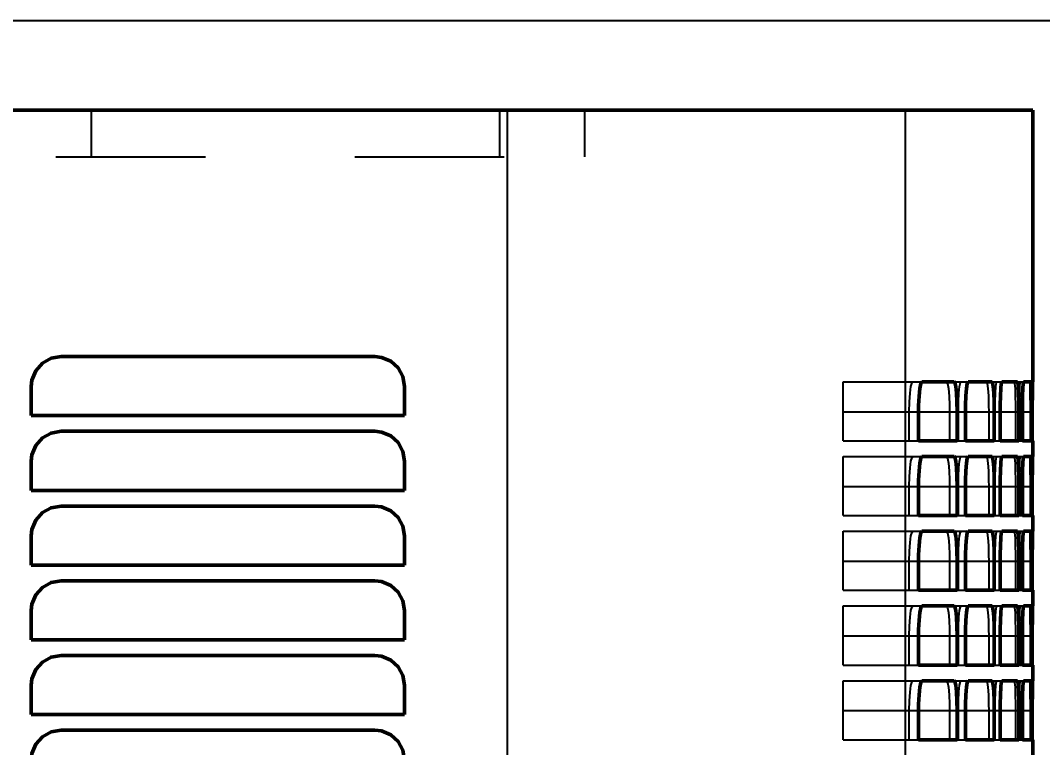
# Model space of a CAD drawing. Header units: inches. Extents: x -0.3 to 42.3, y 0 to 36.6.
# Drawn here: x 28.49 to 35.33, y 31.63 to 36.5 of the extents above; entities that cross this region are included whole.
import ezdxf

# ---------------------------------------------------------------- set-up
doc = ezdxf.new("R2010")
doc.units = ezdxf.units.IN
doc.header["$MEASUREMENT"] = 0
doc.linetypes.add('Dashed', pattern=[2, 1, -1])
for name, color, linetype, lineweight in [('AM_0', 7, 'Continuous', 50), ('AM_4', 3, 'Continuous', 25), ('AM_5', 3, 'Continuous', 25), ('AM_9', 6, 'Dashed', 25)]:
    doc.layers.add(name, color=color, linetype=linetype, lineweight=lineweight)
doc.dimstyles.get("Standard").update_dxf_attribs({"dimtxt": 0.18, "dimasz": 0.18, "dimexe": 0.18, "dimexo": 0.0625, "dimgap": 0.09, "dimtad": 0, "dimtih": 1, "dimtoh": 1, "dimdec": 4, "dimzin": 0, "dimdsep": 46, "dimtxsty": 'Standard', "dimcen": 0.09, "dimadec": 0, "dimazin": 0, "dimtfac": 1, "dimtdec": 4, "dimtofl": 0, "dimtmove": 0, "dimatfit": 3, "dimfxl": 1, "dimtolj": 1, "dimtzin": 0, "dimarcsym": 0})

# ---------------------------------------------------------------- blocks, each defined once
blk = doc.blocks.new('*D1')
at = {"layer": 'AM_5', "color": 0, "lineweight": -2}
for p, q in [((14.375, 36.5), (39.27, 36.5)), ((39.27, 34.5), (39.27, 24.2032)), ((39.27, 2), (39.27, 12.2968)), ((3.39, 0), (39.27, 0))]:
    blk.add_line(p, q, dxfattribs=at)
at = {"layer": 'AM_5', "color": 0}
for points in [[(39.6033, 34.5), (38.9367, 34.5), (39.27, 36.5)], [(38.9367, 2), (39.6033, 2), (39.27, 0)]]:
    blk.add_solid(points, dxfattribs=at)
at = {"layer": 'Defpoints', "color": 0}
for p in [(14.375, 36.5), (3.39, 0), (39.27, 0)]:
    blk.add_point(p, dxfattribs=at)
at = {"layer": 'AM_5', "color": 0, "insert": (39.27, 18.25), "char_height": 2, "attachment_point": 5, "rotation": 90}
blk.add_mtext('\\A1;36.5 in', dxfattribs=at)

msp = doc.modelspace()

# ---------------------------------------------------------------- linework, layer by layer
at = {"layer": 'AM_0'}
for p, q in [((-0.27, 35.9), (35.27, 35.9)), ((35.27, 35.9), (35.27, 34.081)), ((30.864, 34.25), (28.764, 34.25)), ((34.74364, 34.081), (34.52673, 34.081)), ((34.99698, 34.081), (34.83586, 34.081)), ((35.16774, 34.081), (35.06207, 34.081)), ((35.25626, 34.081), (35.20582, 34.081)), ((35.27, 34.081), (35.26742, 34.081)), ((28.564, 34.05), (28.564, 33.855)), ((31.064, 33.855), (31.064, 34.05)), ((34.50411, 33.881), (34.50411, 33.686)), ((34.76233, 33.686), (34.76233, 33.881)), ((34.81857, 33.881), (34.81857, 33.686)), ((35.01038, 33.686), (35.01038, 33.881)), ((35.05007, 33.881), (35.05007, 33.686)), ((35.17586, 33.686), (35.17586, 33.881)), ((35.19909, 33.881), (35.19909, 33.686)), ((35.25913, 33.686), (35.25913, 33.881)), ((35.26593, 33.881), (35.26593, 33.686)), ((28.564, 33.855), (31.064, 33.855)), ((30.864, 33.75), (28.764, 33.75)), ((34.50411, 33.686), (34.76233, 33.686)), ((34.81857, 33.686), (35.01038, 33.686)), ((35.05007, 33.686), (35.17586, 33.686)), ((35.19909, 33.686), (35.25913, 33.686)), ((35.26593, 33.686), (35.27, 33.686)), ((35.27, 33.686), (35.27, 33.581)), ((28.564, 33.55), (28.564, 33.355)), ((31.064, 33.355), (31.064, 33.55)), ((34.74364, 33.581), (34.52673, 33.581)), ((34.99698, 33.581), (34.83586, 33.581)), ((35.16774, 33.581), (35.06207, 33.581)), ((35.25626, 33.581), (35.20582, 33.581)), ((35.27, 33.581), (35.26742, 33.581)), ((28.564, 33.355), (31.064, 33.355)), ((34.50411, 33.381), (34.50411, 33.186)), ((34.76233, 33.186), (34.76233, 33.381)), ((34.81857, 33.381), (34.81857, 33.186)), ((35.01038, 33.186), (35.01038, 33.381)), ((35.05007, 33.381), (35.05007, 33.186)), ((35.17586, 33.186), (35.17586, 33.381)), ((35.19909, 33.381), (35.19909, 33.186)), ((35.25913, 33.186), (35.25913, 33.381)), ((35.26593, 33.381), (35.26593, 33.186)), ((30.864, 33.25), (28.764, 33.25)), ((34.50411, 33.186), (34.76233, 33.186)), ((34.81857, 33.186), (35.01038, 33.186)), ((35.05007, 33.186), (35.17586, 33.186)), ((35.19909, 33.186), (35.25913, 33.186)), ((35.26593, 33.186), (35.27, 33.186)), ((35.27, 33.186), (35.27, 33.081)), ((28.564, 33.05), (28.564, 32.855)), ((31.064, 32.855), (31.064, 33.05)), ((34.74364, 33.081), (34.52673, 33.081)), ((34.99698, 33.081), (34.83586, 33.081)), ((35.16774, 33.081), (35.06207, 33.081)), ((35.25626, 33.081), (35.20582, 33.081)), ((35.27, 33.081), (35.26742, 33.081)), ((28.564, 32.855), (31.064, 32.855)), ((34.50411, 32.881), (34.50411, 32.686)), ((34.76233, 32.686), (34.76233, 32.881)), ((34.81857, 32.881), (34.81857, 32.686)), ((35.01038, 32.686), (35.01038, 32.881)), ((35.05007, 32.881), (35.05007, 32.686)), ((35.17586, 32.686), (35.17586, 32.881)), ((35.19909, 32.881), (35.19909, 32.686)), ((35.25913, 32.686), (35.25913, 32.881)), ((35.26593, 32.881), (35.26593, 32.686)), ((30.864, 32.75), (28.764, 32.75)), ((34.50411, 32.686), (34.76233, 32.686)), ((34.81857, 32.686), (35.01038, 32.686)), ((35.05007, 32.686), (35.17586, 32.686)), ((35.19909, 32.686), (35.25913, 32.686)), ((35.26593, 32.686), (35.27, 32.686)), ((35.27, 32.686), (35.27, 32.581)), ((34.74364, 32.581), (34.52673, 32.581)), ((34.99698, 32.581), (34.83586, 32.581)), ((35.16774, 32.581), (35.06207, 32.581)), ((35.25626, 32.581), (35.20582, 32.581)), ((35.27, 32.581), (35.26742, 32.581)), ((28.564, 32.55), (28.564, 32.355)), ((31.064, 32.355), (31.064, 32.55)), ((34.50411, 32.381), (34.50411, 32.186)), ((34.76233, 32.186), (34.76233, 32.381)), ((34.81857, 32.381), (34.81857, 32.186)), ((35.01038, 32.186), (35.01038, 32.381)), ((35.05007, 32.381), (35.05007, 32.186)), ((35.17586, 32.186), (35.17586, 32.381)), ((35.19909, 32.381), (35.19909, 32.186)), ((35.25913, 32.186), (35.25913, 32.381)), ((35.26593, 32.381), (35.26593, 32.186)), ((28.564, 32.355), (31.064, 32.355)), ((30.864, 32.25), (28.764, 32.25)), ((34.50411, 32.186), (34.76233, 32.186)), ((34.81857, 32.186), (35.01038, 32.186)), ((35.05007, 32.186), (35.17586, 32.186)), ((35.19909, 32.186), (35.25913, 32.186)), ((35.26593, 32.186), (35.27, 32.186)), ((35.27, 32.186), (35.27, 32.081)), ((28.564, 32.05), (28.564, 31.855)), ((31.064, 31.855), (31.064, 32.05)), ((34.74364, 32.081), (34.52673, 32.081)), ((34.99698, 32.081), (34.83586, 32.081)), ((35.16774, 32.081), (35.06207, 32.081)), ((35.25626, 32.081), (35.20582, 32.081)), ((35.27, 32.081), (35.26742, 32.081)), ((28.564, 31.855), (31.064, 31.855)), ((34.50411, 31.881), (34.50411, 31.686)), ((34.76233, 31.686), (34.76233, 31.881)), ((34.81857, 31.881), (34.81857, 31.686)), ((35.01038, 31.686), (35.01038, 31.881)), ((35.05007, 31.881), (35.05007, 31.686)), ((35.17586, 31.686), (35.17586, 31.881)), ((35.19909, 31.881), (35.19909, 31.686)), ((35.25913, 31.686), (35.25913, 31.881)), ((35.26593, 31.881), (35.26593, 31.686)), ((30.864, 31.75), (28.764, 31.75)), ((34.50411, 31.686), (34.76233, 31.686)), ((34.81857, 31.686), (35.01038, 31.686)), ((35.05007, 31.686), (35.17586, 31.686)), ((35.19909, 31.686), (35.25913, 31.686)), ((35.26593, 31.686), (35.27, 31.686)), ((35.27, 31.686), (35.27, 31.581))]:
    msp.add_line(p, q, dxfattribs=at)
for points in [[(28.764, 34.25), (28.69758, 34.23865), (28.63864, 34.20584), (28.59399, 34.15534), (28.56869, 34.09307), (28.564, 34.05)], [(31.064, 34.05), (31.05284, 34.11588), (31.02066, 34.17433), (30.97099, 34.21897), (30.90912, 34.24484), (30.864, 34.25)], [(34.52673, 34.081), (34.51924, 34.06961), (34.51257, 34.03669), (34.5075, 33.98604), (34.50463, 33.92369), (34.50411, 33.881)], [(34.76233, 33.881), (34.76129, 33.94699), (34.75829, 34.00554), (34.75365, 34.05018), (34.74785, 34.07594), (34.74364, 34.081)], [(34.83586, 34.081), (34.83016, 34.06966), (34.82507, 34.03689), (34.82119, 33.98645), (34.81898, 33.92419), (34.81857, 33.881)], [(35.01038, 33.881), (35.00964, 33.94709), (35.00748, 34.00573), (35.00415, 34.05038), (34.99998, 34.07603), (34.99698, 34.081)], [(35.06207, 34.081), (35.05813, 34.06969), (35.0546, 34.03704), (35.0519, 33.98674), (35.05036, 33.92456), (35.05007, 33.881)], [(35.17586, 33.881), (35.17541, 33.94716), (35.17411, 34.00586), (35.17209, 34.05051), (35.16956, 34.07609), (35.16774, 34.081)], [(35.20582, 34.081), (35.20363, 34.06972), (35.20165, 34.03713), (35.20013, 33.98693), (35.19925, 33.9248), (35.19909, 33.881)], [(35.25913, 33.881), (35.25898, 33.9472), (35.25853, 34.00593), (35.25782, 34.05058), (35.25692, 34.07612), (35.25626, 34.081)], [(35.26742, 34.081), (35.26696, 34.06973), (35.26653, 34.03717), (35.26618, 33.98701), (35.26597, 33.9249), (35.26593, 33.881)], [(28.764, 33.75), (28.69758, 33.73865), (28.63864, 33.70584), (28.59399, 33.65534), (28.56869, 33.59307), (28.564, 33.55)], [(31.064, 33.55), (31.05284, 33.61588), (31.02066, 33.67433), (30.97099, 33.71897), (30.90912, 33.74484), (30.864, 33.75)], [(34.52673, 33.581), (34.51924, 33.56961), (34.51257, 33.53669), (34.5075, 33.48604), (34.50463, 33.42369), (34.50411, 33.381)], [(34.76233, 33.381), (34.76129, 33.44699), (34.75829, 33.50554), (34.75365, 33.55018), (34.74785, 33.57594), (34.74364, 33.581)], [(34.83586, 33.581), (34.83016, 33.56966), (34.82507, 33.53689), (34.82119, 33.48645), (34.81898, 33.42419), (34.81857, 33.381)], [(35.01038, 33.381), (35.00964, 33.44709), (35.00748, 33.50573), (35.00415, 33.55038), (34.99998, 33.57603), (34.99698, 33.581)], [(35.06207, 33.581), (35.05813, 33.56969), (35.0546, 33.53704), (35.0519, 33.48674), (35.05036, 33.42456), (35.05007, 33.381)], [(35.17586, 33.381), (35.17541, 33.44716), (35.17411, 33.50586), (35.17209, 33.55051), (35.16956, 33.57609), (35.16774, 33.581)], [(35.20582, 33.581), (35.20363, 33.56972), (35.20165, 33.53713), (35.20013, 33.48693), (35.19925, 33.4248), (35.19909, 33.381)], [(35.25913, 33.381), (35.25898, 33.4472), (35.25853, 33.50593), (35.25782, 33.55058), (35.25692, 33.57612), (35.25626, 33.581)], [(35.26742, 33.581), (35.26696, 33.56973), (35.26653, 33.53717), (35.26618, 33.48701), (35.26597, 33.4249), (35.26593, 33.381)], [(28.764, 33.25), (28.69758, 33.23865), (28.63864, 33.20584), (28.59399, 33.15534), (28.56869, 33.09307), (28.564, 33.05)], [(31.064, 33.05), (31.05284, 33.11588), (31.02066, 33.17433), (30.97099, 33.21897), (30.90912, 33.24484), (30.864, 33.25)], [(34.52673, 33.081), (34.51924, 33.06961), (34.51257, 33.03669), (34.5075, 32.98604), (34.50463, 32.92369), (34.50411, 32.881)], [(34.76233, 32.881), (34.76129, 32.94699), (34.75829, 33.00554), (34.75365, 33.05018), (34.74785, 33.07594), (34.74364, 33.081)], [(34.83586, 33.081), (34.83016, 33.06966), (34.82507, 33.03689), (34.82119, 32.98645), (34.81898, 32.92419), (34.81857, 32.881)], [(35.01038, 32.881), (35.00964, 32.94709), (35.00748, 33.00573), (35.00415, 33.05038), (34.99998, 33.07603), (34.99698, 33.081)], [(35.06207, 33.081), (35.05813, 33.06969), (35.0546, 33.03704), (35.0519, 32.98674), (35.05036, 32.92456), (35.05007, 32.881)], [(35.17586, 32.881), (35.17541, 32.94716), (35.17411, 33.00586), (35.17209, 33.05051), (35.16956, 33.07609), (35.16774, 33.081)], [(35.20582, 33.081), (35.20363, 33.06972), (35.20165, 33.03713), (35.20013, 32.98693), (35.19925, 32.9248), (35.19909, 32.881)], [(35.25913, 32.881), (35.25898, 32.9472), (35.25853, 33.00593), (35.25782, 33.05058), (35.25692, 33.07612), (35.25626, 33.081)], [(35.26742, 33.081), (35.26696, 33.06973), (35.26653, 33.03717), (35.26618, 32.98701), (35.26597, 32.9249), (35.26593, 32.881)], [(28.764, 32.75), (28.69758, 32.73865), (28.63864, 32.70584), (28.59399, 32.65534), (28.56869, 32.59307), (28.564, 32.55)], [(31.064, 32.55), (31.05284, 32.61588), (31.02066, 32.67433), (30.97099, 32.71897), (30.90912, 32.74484), (30.864, 32.75)], [(34.52673, 32.581), (34.51924, 32.56961), (34.51257, 32.53669), (34.5075, 32.48604), (34.50463, 32.42369), (34.50411, 32.381)], [(34.76233, 32.381), (34.76129, 32.44699), (34.75829, 32.50554), (34.75365, 32.55018), (34.74785, 32.57594), (34.74364, 32.581)], [(34.83586, 32.581), (34.83016, 32.56966), (34.82507, 32.53689), (34.82119, 32.48645), (34.81898, 32.42419), (34.81857, 32.381)], [(35.01038, 32.381), (35.00964, 32.44709), (35.00748, 32.50573), (35.00415, 32.55038), (34.99998, 32.57603), (34.99698, 32.581)], [(35.06207, 32.581), (35.05813, 32.56969), (35.0546, 32.53704), (35.0519, 32.48674), (35.05036, 32.42456), (35.05007, 32.381)], [(35.17586, 32.381), (35.17541, 32.44716), (35.17411, 32.50586), (35.17209, 32.55051), (35.16956, 32.57609), (35.16774, 32.581)], [(35.20582, 32.581), (35.20363, 32.56972), (35.20165, 32.53713), (35.20013, 32.48693), (35.19925, 32.4248), (35.19909, 32.381)], [(35.25913, 32.381), (35.25898, 32.4472), (35.25853, 32.50593), (35.25782, 32.55058), (35.25692, 32.57612), (35.25626, 32.581)], [(35.26742, 32.581), (35.26696, 32.56973), (35.26653, 32.53717), (35.26618, 32.48701), (35.26597, 32.4249), (35.26593, 32.381)], [(28.764, 32.25), (28.69758, 32.23865), (28.63864, 32.20584), (28.59399, 32.15534), (28.56869, 32.09307), (28.564, 32.05)], [(31.064, 32.05), (31.05284, 32.11588), (31.02066, 32.17433), (30.97099, 32.21897), (30.90912, 32.24484), (30.864, 32.25)], [(34.52673, 32.081), (34.51924, 32.06961), (34.51257, 32.03669), (34.5075, 31.98604), (34.50463, 31.92369), (34.50411, 31.881)], [(34.76233, 31.881), (34.76129, 31.94699), (34.75829, 32.00554), (34.75365, 32.05018), (34.74785, 32.07594), (34.74364, 32.081)], [(34.83586, 32.081), (34.83016, 32.06966), (34.82507, 32.03689), (34.82119, 31.98645), (34.81898, 31.92419), (34.81857, 31.881)], [(35.01038, 31.881), (35.00964, 31.94709), (35.00748, 32.00573), (35.00415, 32.05038), (34.99998, 32.07603), (34.99698, 32.081)], [(35.06207, 32.081), (35.05813, 32.06969), (35.0546, 32.03704), (35.0519, 31.98674), (35.05036, 31.92456), (35.05007, 31.881)], [(35.17586, 31.881), (35.17541, 31.94716), (35.17411, 32.00586), (35.17209, 32.05051), (35.16956, 32.07609), (35.16774, 32.081)], [(35.20582, 32.081), (35.20363, 32.06972), (35.20165, 32.03713), (35.20013, 31.98693), (35.19925, 31.9248), (35.19909, 31.881)], [(35.25913, 31.881), (35.25898, 31.9472), (35.25853, 32.00593), (35.25782, 32.05058), (35.25692, 32.07612), (35.25626, 32.081)], [(35.26742, 32.081), (35.26696, 32.06973), (35.26653, 32.03717), (35.26618, 31.98701), (35.26597, 31.9249), (35.26593, 31.881)], [(28.764, 31.75), (28.69758, 31.73865), (28.63864, 31.70584), (28.59399, 31.65534), (28.56869, 31.59307), (28.564, 31.55)], [(31.064, 31.55), (31.05284, 31.61588), (31.02066, 31.67433), (30.97099, 31.71897), (30.90912, 31.74484), (30.864, 31.75)]]:
    msp.add_lwpolyline(points, dxfattribs=at)
at = {"layer": 'AM_4'}
for p, q in [((31.7511, 35.9), (31.7511, 1.625)), ((34.41416, 35.9), (34.41416, 1.625)), ((34.50411, 33.881), (34.76233, 33.881)), ((34.81857, 33.881), (35.01038, 33.881)), ((35.05007, 33.881), (35.17586, 33.881)), ((35.19909, 33.881), (35.25913, 33.881)), ((34.50411, 33.381), (34.76233, 33.381)), ((34.81857, 33.381), (35.01038, 33.381)), ((35.05007, 33.381), (35.17586, 33.381)), ((35.19909, 33.381), (35.25913, 33.381)), ((34.50411, 32.881), (34.76233, 32.881)), ((34.81857, 32.881), (35.01038, 32.881)), ((35.05007, 32.881), (35.17586, 32.881)), ((35.19909, 32.881), (35.25913, 32.881)), ((34.50411, 32.381), (34.76233, 32.381)), ((34.81857, 32.381), (35.01038, 32.381)), ((35.05007, 32.381), (35.17586, 32.381)), ((35.19909, 32.381), (35.25913, 32.381)), ((34.50411, 31.881), (34.76233, 31.881)), ((34.81857, 31.881), (35.01038, 31.881)), ((35.05007, 31.881), (35.17586, 31.881)), ((35.19909, 31.881), (35.25913, 31.881))]:
    msp.add_line(p, q, dxfattribs=at)
at = {"layer": 'AM_9'}
for p, q in [((28.96834, 35.588), (28.96834, 35.9)), ((31.70209, 35.588), (31.70209, 35.9)), ((32.27, 35.588), (32.27, 35.9)), ((2.73, 35.588), (32.27, 35.588)), ((34, 33.686), (34, 34.081)), ((34, 34.081), (34.52673, 34.081)), ((34.74364, 34.081), (34.83586, 34.081)), ((34.99698, 34.081), (35.06207, 34.081)), ((35.16774, 34.081), (35.20582, 34.081)), ((35.25626, 34.081), (35.26742, 34.081)), ((34, 33.881), (34.50411, 33.881)), ((34.44226, 33.686), (34.44226, 33.881)), ((34.71185, 33.881), (34.71185, 33.686)), ((34.76233, 33.881), (34.81857, 33.881)), ((34.77091, 33.686), (34.77091, 33.881)), ((34.974, 33.881), (34.974, 33.686)), ((35.01038, 33.881), (35.05007, 33.881)), ((35.01649, 33.686), (35.01649, 33.881)), ((35.15351, 33.881), (35.15351, 33.686)), ((35.17586, 33.881), (35.19909, 33.881)), ((35.17953, 33.686), (35.17953, 33.881)), ((35.25075, 33.881), (35.25075, 33.686)), ((35.25913, 33.881), (35.26593, 33.881)), ((35.26035, 33.686), (35.26035, 33.881)), ((34, 33.686), (34.50411, 33.686)), ((34.76233, 33.686), (34.81857, 33.686)), ((35.01038, 33.686), (35.05007, 33.686)), ((35.17586, 33.686), (35.19909, 33.686)), ((35.25913, 33.686), (35.26593, 33.686)), ((34, 33.186), (34, 33.581)), ((34, 33.581), (34.52673, 33.581)), ((34.74364, 33.581), (34.83586, 33.581)), ((34.99698, 33.581), (35.06207, 33.581)), ((35.16774, 33.581), (35.20582, 33.581)), ((35.25626, 33.581), (35.26742, 33.581)), ((34, 33.381), (34.50411, 33.381)), ((34.44226, 33.186), (34.44226, 33.381)), ((34.71185, 33.381), (34.71185, 33.186)), ((34.76233, 33.381), (34.81857, 33.381)), ((34.77091, 33.186), (34.77091, 33.381)), ((34.974, 33.381), (34.974, 33.186)), ((35.01038, 33.381), (35.05007, 33.381)), ((35.01649, 33.186), (35.01649, 33.381)), ((35.15351, 33.381), (35.15351, 33.186)), ((35.17586, 33.381), (35.19909, 33.381)), ((35.17953, 33.186), (35.17953, 33.381)), ((35.25075, 33.381), (35.25075, 33.186)), ((35.25913, 33.381), (35.26593, 33.381)), ((35.26035, 33.186), (35.26035, 33.381)), ((34, 33.186), (34.50411, 33.186)), ((34.76233, 33.186), (34.81857, 33.186)), ((35.01038, 33.186), (35.05007, 33.186)), ((35.17586, 33.186), (35.19909, 33.186)), ((35.25913, 33.186), (35.26593, 33.186)), ((34, 32.686), (34, 33.081)), ((34, 33.081), (34.52673, 33.081)), ((34.74364, 33.081), (34.83586, 33.081)), ((34.99698, 33.081), (35.06207, 33.081)), ((35.16774, 33.081), (35.20582, 33.081)), ((35.25626, 33.081), (35.26742, 33.081)), ((34, 32.881), (34.50411, 32.881)), ((34.44226, 32.686), (34.44226, 32.881)), ((34.71185, 32.881), (34.71185, 32.686)), ((34.76233, 32.881), (34.81857, 32.881)), ((34.77091, 32.686), (34.77091, 32.881)), ((34.974, 32.881), (34.974, 32.686)), ((35.01038, 32.881), (35.05007, 32.881)), ((35.01649, 32.686), (35.01649, 32.881)), ((35.15351, 32.881), (35.15351, 32.686)), ((35.17586, 32.881), (35.19909, 32.881)), ((35.17953, 32.686), (35.17953, 32.881)), ((35.25075, 32.881), (35.25075, 32.686)), ((35.25913, 32.881), (35.26593, 32.881)), ((35.26035, 32.686), (35.26035, 32.881)), ((34, 32.686), (34.50411, 32.686)), ((34.76233, 32.686), (34.81857, 32.686)), ((35.01038, 32.686), (35.05007, 32.686)), ((35.17586, 32.686), (35.19909, 32.686)), ((35.25913, 32.686), (35.26593, 32.686)), ((34, 32.186), (34, 32.581)), ((34, 32.581), (34.52673, 32.581)), ((34.74364, 32.581), (34.83586, 32.581)), ((34.99698, 32.581), (35.06207, 32.581)), ((35.16774, 32.581), (35.20582, 32.581)), ((35.25626, 32.581), (35.26742, 32.581)), ((34, 32.381), (34.50411, 32.381)), ((34.44226, 32.186), (34.44226, 32.381)), ((34.71185, 32.381), (34.71185, 32.186)), ((34.76233, 32.381), (34.81857, 32.381)), ((34.77091, 32.186), (34.77091, 32.381)), ((34.974, 32.381), (34.974, 32.186)), ((35.01038, 32.381), (35.05007, 32.381)), ((35.01649, 32.186), (35.01649, 32.381)), ((35.15351, 32.381), (35.15351, 32.186)), ((35.17586, 32.381), (35.19909, 32.381)), ((35.17953, 32.186), (35.17953, 32.381)), ((35.25075, 32.381), (35.25075, 32.186)), ((35.25913, 32.381), (35.26593, 32.381)), ((35.26035, 32.186), (35.26035, 32.381)), ((34, 32.186), (34.50411, 32.186)), ((34.76233, 32.186), (34.81857, 32.186)), ((35.01038, 32.186), (35.05007, 32.186)), ((35.17586, 32.186), (35.19909, 32.186)), ((35.25913, 32.186), (35.26593, 32.186)), ((34, 31.686), (34, 32.081)), ((34, 32.081), (34.52673, 32.081)), ((34.74364, 32.081), (34.83586, 32.081)), ((34.99698, 32.081), (35.06207, 32.081)), ((35.16774, 32.081), (35.20582, 32.081)), ((35.25626, 32.081), (35.26742, 32.081)), ((34, 31.881), (34.50411, 31.881)), ((34.44226, 31.686), (34.44226, 31.881)), ((34.71185, 31.881), (34.71185, 31.686)), ((34.76233, 31.881), (34.81857, 31.881)), ((34.77091, 31.686), (34.77091, 31.881)), ((34.974, 31.881), (34.974, 31.686)), ((35.01038, 31.881), (35.05007, 31.881)), ((35.01649, 31.686), (35.01649, 31.881)), ((35.15351, 31.881), (35.15351, 31.686)), ((35.17586, 31.881), (35.19909, 31.881)), ((35.17953, 31.686), (35.17953, 31.881)), ((35.25075, 31.881), (35.25075, 31.686)), ((35.25913, 31.881), (35.26593, 31.881)), ((35.26035, 31.686), (35.26035, 31.881)), ((34, 31.686), (34.50411, 31.686)), ((34.76233, 31.686), (34.81857, 31.686)), ((35.01038, 31.686), (35.05007, 31.686)), ((35.17586, 31.686), (35.19909, 31.686)), ((35.25913, 31.686), (35.26593, 31.686))]:
    msp.add_line(p, q, dxfattribs=at)
for points in [[(34.44226, 33.881), (34.44359, 33.94686), (34.44739, 34.00529), (34.45324, 34.04993), (34.46051, 34.07583), (34.4658, 34.081)], [(34.69224, 34.081), (34.69879, 34.06964), (34.70457, 34.03681), (34.70893, 33.98628), (34.71139, 33.924), (34.71185, 33.881)], [(34.77091, 33.881), (34.77194, 33.94699), (34.7749, 34.00555), (34.77945, 34.05019), (34.78507, 34.07594), (34.78911, 34.081)], [(34.9597, 34.081), (34.96448, 34.06968), (34.96869, 34.03698), (34.97186, 33.98663), (34.97366, 33.92442), (34.974, 33.881)], [(35.01649, 33.881), (35.01723, 33.9471), (35.01934, 34.00574), (35.02258, 34.05039), (35.02657, 34.07603), (35.0294, 34.081)], [(35.14448, 34.081), (35.14751, 34.06971), (35.15016, 34.0371), (35.15216, 33.98686), (35.15329, 33.92471), (35.15351, 33.881)], [(35.17953, 33.881), (35.17997, 33.94716), (35.18123, 34.00587), (35.18315, 34.05052), (35.18551, 34.07609), (35.18716, 34.081)], [(35.24699, 34.081), (35.24827, 34.06972), (35.24938, 34.03716), (35.2502, 33.98699), (35.25066, 33.92487), (35.25075, 33.881)], [(35.26035, 33.881), (35.26049, 33.9472), (35.2609, 34.00593), (35.26151, 34.05058), (35.26223, 34.07612), (35.26273, 34.081)], [(34.44226, 33.381), (34.44359, 33.44686), (34.44739, 33.50529), (34.45324, 33.54993), (34.46051, 33.57583), (34.4658, 33.581)], [(34.69224, 33.581), (34.69879, 33.56964), (34.70457, 33.53681), (34.70893, 33.48628), (34.71139, 33.424), (34.71185, 33.381)], [(34.77091, 33.381), (34.77194, 33.44699), (34.7749, 33.50555), (34.77945, 33.55019), (34.78507, 33.57594), (34.78911, 33.581)], [(34.9597, 33.581), (34.96448, 33.56968), (34.96869, 33.53698), (34.97186, 33.48663), (34.97366, 33.42442), (34.974, 33.381)], [(35.01649, 33.381), (35.01723, 33.4471), (35.01934, 33.50574), (35.02258, 33.55039), (35.02657, 33.57603), (35.0294, 33.581)], [(35.14448, 33.581), (35.14751, 33.56971), (35.15016, 33.5371), (35.15216, 33.48686), (35.15329, 33.42471), (35.15351, 33.381)], [(35.17953, 33.381), (35.17997, 33.44716), (35.18123, 33.50587), (35.18315, 33.55052), (35.18551, 33.57609), (35.18716, 33.581)], [(35.24699, 33.581), (35.24827, 33.56972), (35.24938, 33.53716), (35.2502, 33.48699), (35.25066, 33.42487), (35.25075, 33.381)], [(35.26035, 33.381), (35.26049, 33.4472), (35.2609, 33.50593), (35.26151, 33.55058), (35.26223, 33.57612), (35.26273, 33.581)], [(34.44226, 32.881), (34.44359, 32.94686), (34.44739, 33.00529), (34.45324, 33.04993), (34.46051, 33.07583), (34.4658, 33.081)], [(34.69224, 33.081), (34.69879, 33.06964), (34.70457, 33.03681), (34.70893, 32.98628), (34.71139, 32.924), (34.71185, 32.881)], [(34.77091, 32.881), (34.77194, 32.94699), (34.7749, 33.00555), (34.77945, 33.05019), (34.78507, 33.07594), (34.78911, 33.081)], [(34.9597, 33.081), (34.96448, 33.06968), (34.96869, 33.03698), (34.97186, 32.98663), (34.97366, 32.92442), (34.974, 32.881)], [(35.01649, 32.881), (35.01723, 32.9471), (35.01934, 33.00574), (35.02258, 33.05039), (35.02657, 33.07603), (35.0294, 33.081)], [(35.14448, 33.081), (35.14751, 33.06971), (35.15016, 33.0371), (35.15216, 32.98686), (35.15329, 32.92471), (35.15351, 32.881)], [(35.17953, 32.881), (35.17997, 32.94716), (35.18123, 33.00587), (35.18315, 33.05052), (35.18551, 33.07609), (35.18716, 33.081)], [(35.24699, 33.081), (35.24827, 33.06972), (35.24938, 33.03716), (35.2502, 32.98699), (35.25066, 32.92487), (35.25075, 32.881)], [(35.26035, 32.881), (35.26049, 32.9472), (35.2609, 33.00593), (35.26151, 33.05058), (35.26223, 33.07612), (35.26273, 33.081)], [(34.44226, 32.381), (34.44359, 32.44686), (34.44739, 32.50529), (34.45324, 32.54993), (34.46051, 32.57583), (34.4658, 32.581)], [(34.69224, 32.581), (34.69879, 32.56964), (34.70457, 32.53681), (34.70893, 32.48628), (34.71139, 32.424), (34.71185, 32.381)], [(34.77091, 32.381), (34.77194, 32.44699), (34.7749, 32.50555), (34.77945, 32.55019), (34.78507, 32.57594), (34.78911, 32.581)], [(34.9597, 32.581), (34.96448, 32.56968), (34.96869, 32.53698), (34.97186, 32.48663), (34.97366, 32.42442), (34.974, 32.381)], [(35.01649, 32.381), (35.01723, 32.4471), (35.01934, 32.50574), (35.02258, 32.55039), (35.02657, 32.57603), (35.0294, 32.581)], [(35.14448, 32.581), (35.14751, 32.56971), (35.15016, 32.5371), (35.15216, 32.48686), (35.15329, 32.42471), (35.15351, 32.381)], [(35.17953, 32.381), (35.17997, 32.44716), (35.18123, 32.50587), (35.18315, 32.55052), (35.18551, 32.57609), (35.18716, 32.581)], [(35.24699, 32.581), (35.24827, 32.56972), (35.24938, 32.53716), (35.2502, 32.48699), (35.25066, 32.42487), (35.25075, 32.381)], [(35.26035, 32.381), (35.26049, 32.4472), (35.2609, 32.50593), (35.26151, 32.55058), (35.26223, 32.57612), (35.26273, 32.581)], [(34.44226, 31.881), (34.44359, 31.94686), (34.44739, 32.00529), (34.45324, 32.04993), (34.46051, 32.07583), (34.4658, 32.081)], [(34.69224, 32.081), (34.69879, 32.06964), (34.70457, 32.03681), (34.70893, 31.98628), (34.71139, 31.924), (34.71185, 31.881)], [(34.77091, 31.881), (34.77194, 31.94699), (34.7749, 32.00555), (34.77945, 32.05019), (34.78507, 32.07594), (34.78911, 32.081)], [(34.9597, 32.081), (34.96448, 32.06968), (34.96869, 32.03698), (34.97186, 31.98663), (34.97366, 31.92442), (34.974, 31.881)], [(35.01649, 31.881), (35.01723, 31.9471), (35.01934, 32.00574), (35.02258, 32.05039), (35.02657, 32.07603), (35.0294, 32.081)], [(35.14448, 32.081), (35.14751, 32.06971), (35.15016, 32.0371), (35.15216, 31.98686), (35.15329, 31.92471), (35.15351, 31.881)], [(35.17953, 31.881), (35.17997, 31.94716), (35.18123, 32.00587), (35.18315, 32.05052), (35.18551, 32.07609), (35.18716, 32.081)], [(35.24699, 32.081), (35.24827, 32.06972), (35.24938, 32.03716), (35.2502, 31.98699), (35.25066, 31.92487), (35.25075, 31.881)], [(35.26035, 31.881), (35.26049, 31.9472), (35.2609, 32.00593), (35.26151, 32.05058), (35.26223, 32.07612), (35.26273, 32.081)]]:
    msp.add_lwpolyline(points, dxfattribs=at)

# ---------------------------------------------------------------- dimensions: what is measured, and where the dimension line sits
at = {"layer": 'AM_5'}
dim = msp.add_linear_dim(base=(39.27, 0), p1=(14.375, 36.5), p2=(3.39, 0), angle=90, text='36.5 in', dimstyle='Standard', override={"dimtxt": 2, "dimasz": 2, "dimexe": 0, "dimexo": 0, "dimgap": 0.6}, dxfattribs=at)
dim.commit()
dim.dimension.update_dxf_attribs({"geometry": '*D1', "text_midpoint": (39.27, 18.25), "dimtype": 160, "text_rotation": 90})

doc.saveas('drawing.dxf')
